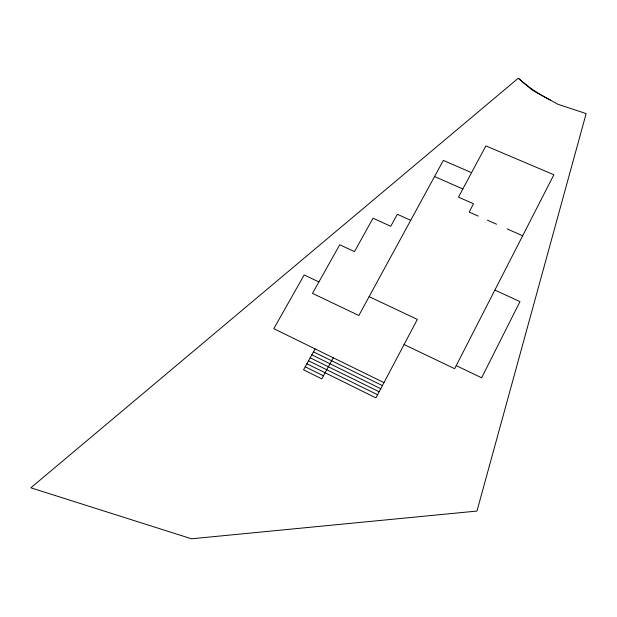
<?xml version="1.0" encoding="UTF-8"?>
<svg xmlns="http://www.w3.org/2000/svg" width="617" height="617" viewBox="0 0 617 617"><rect width="100%" height="100%" fill="white"/><g stroke="black" fill="none" stroke-linecap="round" stroke-linejoin="round"><path stroke-width="0.93" d="M369.12 296.646L417.354 319.413L375.915 397.872L306.896 363.775M333.242 357.783L321.789 378.846L303.564 369.838L315.086 348.89M471.558 172.66L443.345 160.405L358.847 315.511L312.487 293.376L339.736 244.772L354.482 251.605L373.03 218.217L390.762 226.269L397.34 214.284L410.706 220.315M434.553 176.547L462.835 188.956M478.283 216.112L469.198 212.086L473.509 203.764L458.462 197.131L485.88 145.89L553.873 174.773L454.652 368.688L404.081 344.548M487.407 220.153L496.569 224.218M507.081 228.876L522.661 235.779M494.865 290.098L519.977 301.597L481.638 377.789L456.218 365.634M318.904 281.93L304.181 274.951L273.794 328.668L383.951 382.625M313.459 351.86L382.393 385.586M311.824 354.829L380.743 388.71M308.539 360.791L377.565 394.741M310.181 357.806L379.139 391.756M305.253 366.768L323.424 375.83M550.202 100.016C538.68 94.17 527.851 86.904 518.288 78.212L30.85 487.808L191.509 538.788L476.964 511.061L586.15 113.59L557.899 104.273L532.618 90.298L519.082 78.876"/></g></svg>
